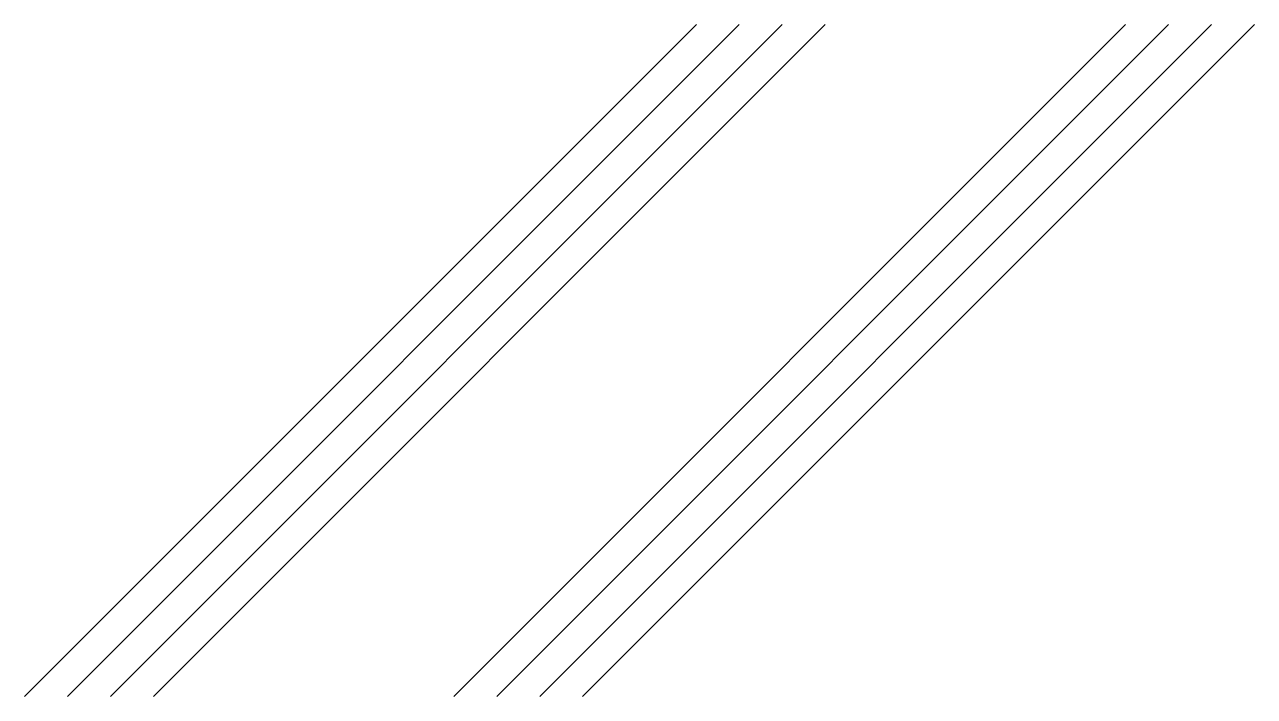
# Model space of a CAD drawing. Header units: millimetres. Extents: x -7.8 to 9, y -4.4 to 4.8.
import ezdxf

# ---------------------------------------------------------------- set-up
doc = ezdxf.new("R2010")
doc.units = ezdxf.units.MM
doc.linetypes.add('XKITLINE00', pattern=[0])

msp = doc.modelspace()

# ---------------------------------------------------------------- linework, layer by layer
at = {"color": 2, "linetype": 'XKITLINE00'}
for p, q in [((-7.759, -4.402), (1.413, 4.77)), ((-7.173, -4.402), (1.999, 4.77)), ((-7.173, -4.402), (1.999, 4.77)), ((-6.586, -4.402), (2.585, 4.77)), ((-6, -4.402), (3.171, 4.77)), ((-1.898, -4.402), (7.273, 4.77)), ((-1.312, -4.402), (7.859, 4.77)), ((-1.312, -4.402), (7.859, 4.77)), ((-0.726, -4.402), (8.446, 4.77)), ((-0.726, -4.402), (8.446, 4.77)), ((-0.14, -4.402), (9.032, 4.77))]:
    msp.add_line(p, q, dxfattribs=at)

doc.saveas('drawing.dxf')
